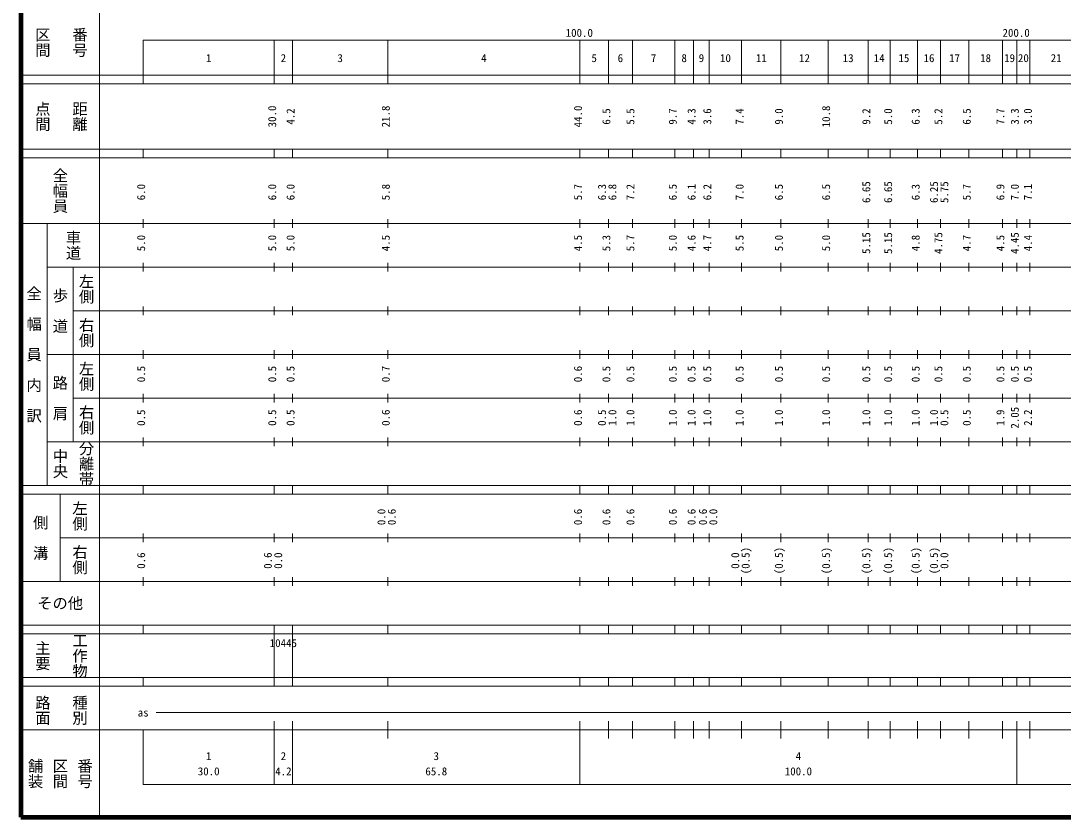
# Model space of a CAD drawing. Units: millimetres on the paper, enlarged 1000 times. Extents: x 40000 to 680000, y 20000 to 380000.
# Drawn here: x 40000 to 278608, y 20000 to 202409 of the extents above; entities that cross this region are included whole.
import ezdxf
from ezdxf.enums import TextEntityAlignment as Align

# ---------------------------------------------------------------- set-up
doc = ezdxf.new("R2010")
doc.units = ezdxf.units.MM
doc.header["$LTSCALE"] = 1000
doc.layers.add('M-TTL', color=2, linetype='Continuous', lineweight=140)
doc.layers.add('M-TTL-BAND', color=7, linetype='Continuous', lineweight=13)
doc.styles.add('@ＭＳ ゴシック', font='')
doc.styles.add('ＭＳ ゴシック', font='')
doc.styles.get('@ＭＳ ゴシック').set_extended_font_data('@MS Gothic')
doc.styles.get('ＭＳ ゴシック').set_extended_font_data('MS Gothic')

msp = doc.modelspace()

# ---------------------------------------------------------------- linework, layer by layer
at = {"layer": 'M-TTL'}
for p, q in [((40000, 380000), (40000, 20000)), ((40000, 20000), (680000, 20000))]:
    msp.add_line(p, q, dxfattribs=at)
at = {"layer": 'M-TTL-BAND'}
for p, q in [((58000, 370000), (58000, 20000)), ((68000, 198000), (579000, 198000)), ((68000, 198000), (68000, 188000)), ((98000, 188000), (98000, 198000)), ((102200, 188000), (102200, 198000)), ((124000, 188000), (124000, 198000)), ((168000, 188000), (168000, 198000)), ((174500, 188000), (174500, 198000)), ((180000, 188000), (180000, 198000)), ((189700, 188000), (189700, 198000)), ((194000, 188000), (194000, 198000)), ((197600, 188000), (197600, 198000)), ((205000, 188000), (205000, 198000)), ((214000, 188000), (214000, 198000)), ((224800, 188000), (224800, 198000)), ((234000, 188000), (234000, 198000)), ((239000, 188000), (239000, 198000)), ((245300, 188000), (245300, 198000)), ((250500, 188000), (250500, 198000)), ((257000, 188000), (257000, 198000)), ((264700, 188000), (264700, 198000)), ((268000, 188000), (268000, 198000)), ((271000, 188000), (271000, 198000)), ((40000, 190000), (579000, 190000)), ((40000, 188000), (579000, 188000)), ((40000, 173000), (579000, 173000)), ((68000, 171000), (68000, 173000)), ((98000, 171000), (98000, 173000)), ((102200, 171000), (102200, 173000)), ((124000, 171000), (124000, 173000)), ((168000, 171000), (168000, 173000)), ((174500, 171000), (174500, 173000)), ((180000, 171000), (180000, 173000)), ((189700, 171000), (189700, 173000)), ((194000, 171000), (194000, 173000)), ((197600, 171000), (197600, 173000)), ((205000, 171000), (205000, 173000)), ((214000, 171000), (214000, 173000)), ((224800, 171000), (224800, 173000)), ((234000, 171000), (234000, 173000)), ((239000, 171000), (239000, 173000)), ((245300, 171000), (245300, 173000)), ((250500, 171000), (250500, 173000)), ((257000, 171000), (257000, 173000)), ((264700, 171000), (264700, 173000)), ((268000, 171000), (268000, 173000)), ((271000, 171000), (271000, 173000)), ((40000, 171000), (579000, 171000)), ((40000, 156000), (579000, 156000)), ((46000, 96000), (46000, 156000)), ((68000, 155000), (68000, 157000)), ((98000, 155000), (98000, 157000)), ((102200, 155000), (102200, 157000)), ((124000, 155000), (124000, 157000)), ((168000, 155000), (168000, 157000)), ((174500, 155000), (174500, 157000)), ((180000, 155000), (180000, 157000)), ((189700, 155000), (189700, 157000)), ((194000, 155000), (194000, 157000)), ((197600, 155000), (197600, 157000)), ((205000, 155000), (205000, 157000)), ((214000, 155000), (214000, 157000)), ((224800, 155000), (224800, 157000)), ((234000, 155000), (234000, 157000)), ((239000, 155000), (239000, 157000)), ((245300, 155000), (245300, 157000)), ((250500, 155000), (250500, 157000)), ((257000, 155000), (257000, 157000)), ((264700, 155000), (264700, 157000)), ((268000, 155000), (268000, 157000)), ((271000, 155000), (271000, 157000)), ((46000, 146000), (579000, 146000)), ((52000, 146000), (52000, 106000)), ((68000, 145000), (68000, 147000)), ((98000, 145000), (98000, 147000)), ((102200, 145000), (102200, 147000)), ((124000, 145000), (124000, 147000)), ((168000, 145000), (168000, 147000)), ((174500, 145000), (174500, 147000)), ((180000, 145000), (180000, 147000)), ((189700, 145000), (189700, 147000)), ((194000, 145000), (194000, 147000)), ((197600, 145000), (197600, 147000)), ((205000, 145000), (205000, 147000)), ((214000, 145000), (214000, 147000)), ((224800, 145000), (224800, 147000)), ((234000, 145000), (234000, 147000)), ((239000, 145000), (239000, 147000)), ((245300, 145000), (245300, 147000)), ((250500, 145000), (250500, 147000)), ((257000, 145000), (257000, 147000)), ((264700, 145000), (264700, 147000)), ((268000, 145000), (268000, 147000)), ((271000, 145000), (271000, 147000)), ((68000, 135000), (68000, 137000)), ((98000, 135000), (98000, 137000)), ((102200, 135000), (102200, 137000)), ((124000, 135000), (124000, 137000)), ((168000, 135000), (168000, 137000)), ((174500, 135000), (174500, 137000)), ((180000, 135000), (180000, 137000)), ((189700, 135000), (189700, 137000)), ((194000, 135000), (194000, 137000)), ((197600, 135000), (197600, 137000)), ((205000, 135000), (205000, 137000)), ((214000, 135000), (214000, 137000)), ((224800, 135000), (224800, 137000)), ((234000, 135000), (234000, 137000)), ((239000, 135000), (239000, 137000)), ((245300, 135000), (245300, 137000)), ((250500, 135000), (250500, 137000)), ((257000, 135000), (257000, 137000)), ((264700, 135000), (264700, 137000)), ((268000, 135000), (268000, 137000)), ((271000, 135000), (271000, 137000)), ((52000, 136000), (579000, 136000)), ((68000, 125000), (68000, 127000)), ((98000, 125000), (98000, 127000)), ((102200, 125000), (102200, 127000)), ((124000, 125000), (124000, 127000)), ((168000, 125000), (168000, 127000)), ((174500, 125000), (174500, 127000)), ((180000, 125000), (180000, 127000)), ((189700, 125000), (189700, 127000)), ((194000, 125000), (194000, 127000)), ((197600, 125000), (197600, 127000)), ((205000, 125000), (205000, 127000)), ((214000, 125000), (214000, 127000)), ((224800, 125000), (224800, 127000)), ((234000, 125000), (234000, 127000)), ((239000, 125000), (239000, 127000)), ((245300, 125000), (245300, 127000)), ((250500, 125000), (250500, 127000)), ((257000, 125000), (257000, 127000)), ((264700, 125000), (264700, 127000)), ((268000, 125000), (268000, 127000)), ((271000, 125000), (271000, 127000)), ((46000, 126000), (579000, 126000)), ((68000, 115000), (68000, 117000)), ((98000, 115000), (98000, 117000)), ((102200, 115000), (102200, 117000)), ((124000, 115000), (124000, 117000)), ((168000, 115000), (168000, 117000)), ((174500, 115000), (174500, 117000)), ((180000, 115000), (180000, 117000)), ((189700, 115000), (189700, 117000)), ((194000, 115000), (194000, 117000)), ((197600, 115000), (197600, 117000)), ((205000, 115000), (205000, 117000)), ((214000, 115000), (214000, 117000)), ((224800, 115000), (224800, 117000)), ((234000, 115000), (234000, 117000)), ((239000, 115000), (239000, 117000)), ((245300, 115000), (245300, 117000)), ((250500, 115000), (250500, 117000)), ((257000, 115000), (257000, 117000)), ((264700, 115000), (264700, 117000)), ((268000, 115000), (268000, 117000)), ((271000, 115000), (271000, 117000)), ((52000, 116000), (579000, 116000)), ((46000, 106000), (579000, 106000)), ((68000, 105000), (68000, 107000)), ((98000, 105000), (98000, 107000)), ((102200, 105000), (102200, 107000)), ((124000, 105000), (124000, 107000)), ((168000, 105000), (168000, 107000)), ((174500, 105000), (174500, 107000)), ((180000, 105000), (180000, 107000)), ((189700, 105000), (189700, 107000)), ((194000, 105000), (194000, 107000)), ((197600, 105000), (197600, 107000)), ((205000, 105000), (205000, 107000)), ((214000, 105000), (214000, 107000)), ((224800, 105000), (224800, 107000)), ((234000, 105000), (234000, 107000)), ((239000, 105000), (239000, 107000)), ((245300, 105000), (245300, 107000)), ((250500, 105000), (250500, 107000)), ((257000, 105000), (257000, 107000)), ((264700, 105000), (264700, 107000)), ((268000, 105000), (268000, 107000)), ((271000, 105000), (271000, 107000)), ((40000, 96000), (579000, 96000)), ((68000, 94000), (68000, 96000)), ((98000, 94000), (98000, 96000)), ((102200, 94000), (102200, 96000)), ((124000, 94000), (124000, 96000)), ((168000, 94000), (168000, 96000)), ((174500, 94000), (174500, 96000)), ((180000, 94000), (180000, 96000)), ((189700, 94000), (189700, 96000)), ((194000, 94000), (194000, 96000)), ((197600, 94000), (197600, 96000)), ((205000, 94000), (205000, 96000)), ((214000, 94000), (214000, 96000)), ((224800, 94000), (224800, 96000)), ((234000, 94000), (234000, 96000)), ((239000, 94000), (239000, 96000)), ((245300, 94000), (245300, 96000)), ((250500, 94000), (250500, 96000)), ((257000, 94000), (257000, 96000)), ((264700, 94000), (264700, 96000)), ((268000, 94000), (268000, 96000)), ((271000, 94000), (271000, 96000)), ((40000, 94000), (579000, 94000)), ((49000, 94000), (49000, 74000)), ((49000, 84000), (579000, 84000)), ((68000, 83000), (68000, 85000)), ((98000, 83000), (98000, 85000)), ((102200, 83000), (102200, 85000)), ((124000, 83000), (124000, 85000)), ((168000, 83000), (168000, 85000)), ((174500, 83000), (174500, 85000)), ((180000, 83000), (180000, 85000)), ((189700, 83000), (189700, 85000)), ((194000, 83000), (194000, 85000)), ((197600, 83000), (197600, 85000)), ((205000, 83000), (205000, 85000)), ((214000, 83000), (214000, 85000)), ((224800, 83000), (224800, 85000)), ((234000, 83000), (234000, 85000)), ((239000, 83000), (239000, 85000)), ((245300, 83000), (245300, 85000)), ((250500, 83000), (250500, 85000)), ((257000, 83000), (257000, 85000)), ((264700, 83000), (264700, 85000)), ((268000, 83000), (268000, 85000)), ((271000, 83000), (271000, 85000)), ((40000, 74000), (579000, 74000)), ((68000, 73000), (68000, 75000)), ((98000, 73000), (98000, 75000)), ((102200, 73000), (102200, 75000)), ((124000, 73000), (124000, 75000)), ((168000, 73000), (168000, 75000)), ((174500, 73000), (174500, 75000)), ((180000, 73000), (180000, 75000)), ((189700, 73000), (189700, 75000)), ((194000, 73000), (194000, 75000)), ((197600, 73000), (197600, 75000)), ((205000, 73000), (205000, 75000)), ((214000, 73000), (214000, 75000)), ((224800, 73000), (224800, 75000)), ((234000, 73000), (234000, 75000)), ((239000, 73000), (239000, 75000)), ((245300, 73000), (245300, 75000)), ((250500, 73000), (250500, 75000)), ((257000, 73000), (257000, 75000)), ((264700, 73000), (264700, 75000)), ((268000, 73000), (268000, 75000)), ((271000, 73000), (271000, 75000)), ((40000, 64000), (579000, 64000)), ((68000, 62000), (68000, 64000)), ((98000, 62000), (98000, 64000)), ((102200, 62000), (102200, 64000)), ((124000, 62000), (124000, 64000)), ((168000, 62000), (168000, 64000)), ((174500, 62000), (174500, 64000)), ((180000, 62000), (180000, 64000)), ((189700, 62000), (189700, 64000)), ((194000, 62000), (194000, 64000)), ((197600, 62000), (197600, 64000)), ((205000, 62000), (205000, 64000)), ((214000, 62000), (214000, 64000)), ((224800, 62000), (224800, 64000)), ((234000, 62000), (234000, 64000)), ((239000, 62000), (239000, 64000)), ((245300, 62000), (245300, 64000)), ((250500, 62000), (250500, 64000)), ((257000, 62000), (257000, 64000)), ((264700, 62000), (264700, 64000)), ((268000, 62000), (268000, 64000)), ((271000, 62000), (271000, 64000)), ((40000, 62000), (579000, 62000)), ((98000, 52000), (98000, 62000)), ((102200, 52000), (102200, 62000)), ((40000, 52000), (579000, 52000)), ((68000, 50000), (68000, 52000)), ((98000, 50000), (98000, 52000)), ((102200, 50000), (102200, 52000)), ((124000, 50000), (124000, 52000)), ((168000, 50000), (168000, 52000)), ((174500, 50000), (174500, 52000)), ((180000, 50000), (180000, 52000)), ((189700, 50000), (189700, 52000)), ((194000, 50000), (194000, 52000)), ((197600, 50000), (197600, 52000)), ((205000, 50000), (205000, 52000)), ((214000, 50000), (214000, 52000)), ((224800, 50000), (224800, 52000)), ((234000, 50000), (234000, 52000)), ((239000, 50000), (239000, 52000)), ((245300, 50000), (245300, 52000)), ((250500, 50000), (250500, 52000)), ((257000, 50000), (257000, 52000)), ((264700, 50000), (264700, 52000)), ((268000, 50000), (268000, 52000)), ((271000, 50000), (271000, 52000)), ((40000, 50000), (579000, 50000)), ((71000, 44000), (565000, 44000)), ((98000, 27500), (98000, 42000)), ((102200, 27500), (102200, 42000)), ((124000, 38000), (124000, 42000)), ((168000, 27500), (168000, 42000)), ((174500, 38000), (174500, 42000)), ((180000, 38000), (180000, 42000)), ((189700, 38000), (189700, 42000)), ((194000, 38000), (194000, 42000)), ((197600, 38000), (197600, 42000)), ((205000, 38000), (205000, 42000)), ((214000, 38000), (214000, 42000)), ((224800, 38000), (224800, 42000)), ((234000, 38000), (234000, 42000)), ((239000, 38000), (239000, 42000)), ((245300, 38000), (245300, 42000)), ((250500, 38000), (250500, 42000)), ((257000, 38000), (257000, 42000)), ((264700, 38000), (264700, 42000)), ((268000, 27500), (268000, 42000)), ((271000, 38000), (271000, 42000)), ((40000, 40000), (579000, 40000)), ((68000, 40000), (68000, 27500)), ((68000, 27500), (579000, 27500))]:
    msp.add_line(p, q, dxfattribs=at)

# ---------------------------------------------------------------- texts
at = {"layer": 'M-TTL-BAND', "style": '@ＭＳ ゴシック'}
for s, p in [('区間', (45000, 197500)), ('番号', (53500, 197500)), ('点間', (45000, 180500)), ('距離', (53500, 180500)), ('全幅員', (49000, 163500)), ('車道', (52000, 151000)), ('左側', (55000, 141000)), ('全\u3000幅\u3000員\u3000内\u3000訳', (43000, 126000)), ('歩\u3000道', (49000, 136000)), ('右側', (55000, 131000)), ('左側', (55000, 121000)), ('路\u3000肩', (49000, 116000)), ('右側', (55000, 111000)), ('分離帯', (55000, 101000)), ('中央', (49000, 101000)), ('左側', (53500, 89000)), ('側\u3000溝', (44500, 84000)), ('右側', (53500, 79000)), ('主要', (45000, 57000)), ('工作物', (53500, 57000)), ('路面', (45000, 44500)), ('種別', (53500, 44500)), ('舗装', (43333, 30000)), ('区間', (49000, 30000)), ('番号', (54667, 30000))]:
    msp.add_text(s, height=2566, rotation=270, dxfattribs=at).set_placement(p, align=Align.MIDDLE_CENTER)
at = {"layer": 'M-TTL-BAND', "style": 'ＭＳ ゴシック'}
for s, p in [('100.0', (167844, 198195)), ('200.0', (267844, 198195)), ('1', (83000, 192405)), ('2', (100100, 192405)), ('3', (113100, 192405)), ('4', (146000, 192405)), ('5', (171250, 192405)), ('6', (177250, 192405)), ('7', (184850, 192405)), ('8', (191850, 192405)), ('9', (195800, 192405)), ('10', (201300, 192405)), ('11', (209500, 192405)), ('12', (219400, 192405)), ('13', (229400, 192405)), ('14', (236500, 192405)), ('15', (242150, 192405)), ('16', (247900, 192405)), ('17', (253750, 192405)), ('18', (260850, 192405)), ('19', (266350, 192405)), ('20', (269500, 192405)), ('21', (277000, 192405)), ('as', (68000, 42500)), ('1', (83000, 32523)), ('2', (100100, 32523)), ('3', (135100, 32523)), ('4', (218000, 32523)), ('30.0', (83000, 29033)), ('4.2', (100100, 29033)), ('65.8', (135100, 29033)), ('100.0', (218000, 29033))]:
    msp.add_text(s, height=1833, dxfattribs=at).set_placement(p, align=Align.BOTTOM_CENTER)
for s, p in [('30.0', (99000, 180500)), ('4.2', (103200, 180500)), ('21.8', (125000, 180500)), ('44.0', (169000, 180500)), ('6.5', (175500, 180500)), ('5.5', (181000, 180500)), ('9.7', (190700, 180500)), ('4.3', (195000, 180500)), ('3.6', (198600, 180500)), ('7.4', (206000, 180500)), ('9.0', (215000, 180500)), ('10.8', (225800, 180500)), ('9.2', (235000, 180500)), ('5.0', (240000, 180500)), ('6.3', (246300, 180500)), ('5.2', (251500, 180500)), ('6.5', (258000, 180500)), ('7.7', (265700, 180500)), ('3.3', (269000, 180500)), ('3.0', (272000, 180500)), ('6.0', (69000, 163174)), ('6.0', (99000, 163174)), ('6.0', (103200, 163174)), ('5.8', (125000, 163174)), ('5.7', (169000, 163174)), ('6.3', (174500, 163174)), ('6.8', (176870, 163174)), ('7.2', (181000, 163174)), ('6.5', (190700, 163174)), ('6.1', (195000, 163174)), ('6.2', (198600, 163174)), ('7.0', (206000, 163174)), ('6.5', (215000, 163174)), ('6.5', (225800, 163174)), ('6.65', (235000, 163174)), ('6.65', (240000, 163174)), ('6.3', (246300, 163174)), ('6.25', (250500, 163174)), ('5.75', (252870, 163174)), ('5.7', (258000, 163174)), ('6.9', (265700, 163174)), ('7.0', (269000, 163174)), ('7.1', (272000, 163174)), ('5.0', (69000, 151500)), ('5.0', (99000, 151500)), ('5.0', (103200, 151500)), ('4.5', (125000, 151500)), ('4.5', (169000, 151500)), ('5.3', (175500, 151500)), ('5.7', (181000, 151500)), ('5.0', (190700, 151500)), ('4.6', (195000, 151500)), ('4.7', (198600, 151500)), ('5.5', (206000, 151500)), ('5.0', (215000, 151500)), ('5.0', (225800, 151500)), ('5.15', (235000, 151500)), ('5.15', (240000, 151500)), ('4.8', (246300, 151500)), ('4.75', (251500, 151500)), ('4.7', (258000, 151500)), ('4.5', (265700, 151500)), ('4.45', (269000, 151500)), ('4.4', (272000, 151500)), ('0.5', (69000, 121500)), ('0.5', (99000, 121500)), ('0.5', (103200, 121500)), ('0.7', (125000, 121500)), ('0.6', (169000, 121500)), ('0.5', (175500, 121500)), ('0.5', (181000, 121500)), ('0.5', (190700, 121500)), ('0.5', (195000, 121500)), ('0.5', (198600, 121500)), ('0.5', (206000, 121500)), ('0.5', (215000, 121500)), ('0.5', (225800, 121500)), ('0.5', (235000, 121500)), ('0.5', (240000, 121500)), ('0.5', (246300, 121500)), ('0.5', (251500, 121500)), ('0.5', (258000, 121500)), ('0.5', (265700, 121500)), ('0.5', (269000, 121500)), ('0.5', (272000, 121500)), ('0.5', (69000, 111500)), ('0.5', (99000, 111500)), ('0.5', (103200, 111500)), ('0.6', (125000, 111500)), ('0.6', (169000, 111500)), ('0.5', (174500, 111500)), ('1.0', (176870, 111500)), ('1.0', (181000, 111500)), ('1.0', (190700, 111500)), ('1.0', (195000, 111500)), ('1.0', (198600, 111500)), ('1.0', (206000, 111500)), ('1.0', (215000, 111500)), ('1.0', (225800, 111500)), ('1.0', (235000, 111500)), ('1.0', (240000, 111500)), ('1.0', (246300, 111500)), ('1.0', (250500, 111500)), ('0.5', (252870, 111500)), ('0.5', (258000, 111500)), ('1.9', (265700, 111500)), ('2.05', (269000, 111500)), ('2.2', (272000, 111500)), ('0.0', (124000, 88764)), ('0.6', (126370, 88764)), ('0.6', (169000, 88764)), ('0.6', (175500, 88764)), ('0.6', (181000, 88764)), ('0.6', (190700, 88764)), ('0.6', (195000, 88764)), ('0.6', (197600, 88764)), ('0.0', (199970, 88764)), ('(0.5)', (207370, 78764)), ('(0.5)', (215000, 78764)), ('(0.5)', (225800, 78764)), ('(0.5)', (235000, 78764)), ('(0.5)', (240000, 78764)), ('(0.5)', (246300, 78764)), ('(0.5)', (250500, 78764)), ('0.6', (69000, 78764)), ('0.6', (98000, 78764)), ('0.0', (100370, 78764)), ('0.0', (205000, 78764)), ('0.0', (252870, 78764))]:
    msp.add_text(s, height=1833, rotation=90, dxfattribs=at).set_placement(p, align=Align.BOTTOM_CENTER)
msp.add_text('その他', height=2566, dxfattribs=at).set_placement((49000, 69000), align=Align.MIDDLE_CENTER)
msp.add_text('10445', height=1833, dxfattribs=at).set_placement((96975, 58405), align=Align.BOTTOM_LEFT)

doc.saveas('drawing.dxf')
